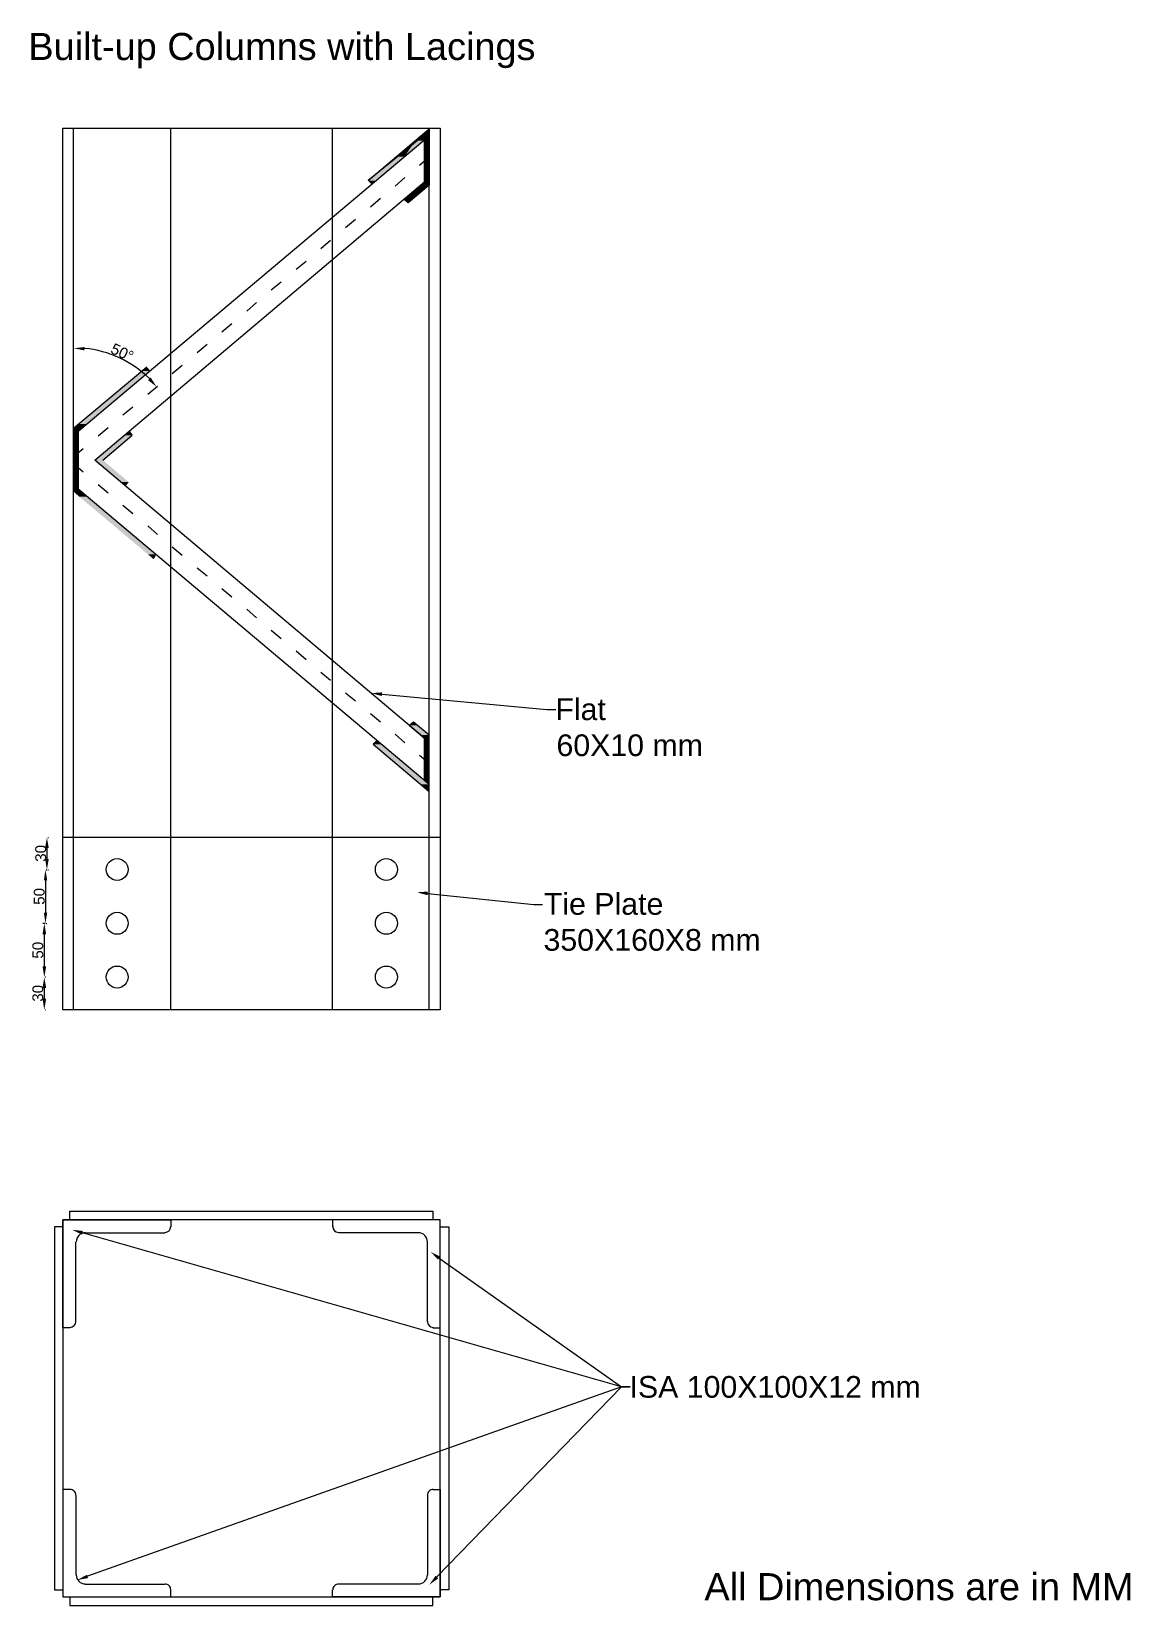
# Model space of a CAD drawing. Header units: millimetres. Extents: x 369 to 1388, y 686 to 2147.
import ezdxf

# ---------------------------------------------------------------- set-up
doc = ezdxf.new("R2010")
doc.units = ezdxf.units.MM
doc.layers.add('PDF_0', color=7, linetype='Continuous')
doc.layers.add('PDF_Text', color=7, linetype='Continuous')
doc.styles.add('PDF ArialMT', font='arial.ttf')

msp = doc.modelspace()

# ---------------------------------------------------------------- linework, layer by layer
at = {"layer": 'PDF_0', "lineweight": 0}
for points in [[(397.7, 2056.8), (747.7, 2056.8), (747.7, 1238.8), (397.7, 1238.8)], [(732.9, 1491.4), (732.9, 1491.4), (732.9, 1491.4)], [(381.5, 1269.1), (381.2, 1269.1)], [(397.7, 694.1), (747.7, 694.1), (747.7, 1044.1), (397.7, 1044.1)]]:
    msp.add_lwpolyline(points, close=True, dxfattribs=at)
for points in [[(407.7, 1238.8), (407.7, 2056.8)], [(407.7, 1993.8), (407.7, 2052.7)], [(407.7, 1771.9), (737.7, 2049.9)], [(497.8, 1238.8), (497.8, 2056.8)], [(647.9, 1238.8), (647.9, 2056.8)], [(737.7, 2054), (680.9, 2008.3), (737.7, 2056.4), (737.7, 2004.1), (718.1, 1987.6), (714.3, 1990.7)], [(732.9, 2052), (732.9, 1999.7)], [(737.7, 1238.8), (737.7, 2056.8)], [(728.7, 2022.7), (737.7, 2030.3)], [(407.7, 1726.1), (737.7, 1448.1), (737.7, 1487.3), (427.3, 1748.8), (737.7, 2010.7)], [(706, 2003.1), (715, 2011)], [(683, 1983.8), (692.3, 1991.8)], [(659.9, 1964.6), (669.2, 1972.5)], [(637.2, 1945.3), (646.1, 1952.9)], [(614.1, 1926), (623.4, 1933.6)], [(591.1, 1906.8), (600.4, 1914.3)], [(568.4, 1887.1), (577.3, 1895.1)], [(545.3, 1867.9), (554.6, 1875.8)], [(522.3, 1848.6), (531.5, 1856.5)], [(407.7, 1778.4), (475.5, 1835.5)], [(499.2, 1829.3), (508.5, 1836.9)], [(476.5, 1810.1), (485.4, 1817.6)], [(453.4, 1790.8), (462.7, 1798.4)], [(430.4, 1771.5), (439.7, 1779.1)], [(434.9, 1748.8), (462, 1771.9), (459.3, 1776)], [(407.7, 1752.3), (416.6, 1759.8)], [(407.7, 1745.7), (416.6, 1738.1)], [(430.4, 1726.4), (439.7, 1718.5)], [(453.4, 1707.2), (462.7, 1699.3)], [(476.5, 1687.9), (485.4, 1680)], [(499.2, 1668.3), (508.5, 1660.7)], [(522.3, 1649), (531.5, 1641.4)], [(545.3, 1629.7), (554.6, 1622.2)], [(568.4, 1610.5), (577.3, 1602.6)], [(591.1, 1591.2), (600.4, 1583.3)], [(614.1, 1571.9), (623.4, 1564)], [(637.2, 1552.3), (646.1, 1544.7)], [(659.9, 1533), (669.2, 1525.5)], [(693.6, 1531.7), (846.8, 1517.6), (855, 1517.6)], [(683, 1513.8), (692.3, 1506.2)], [(689.2, 1489), (685.7, 1485.2), (737.7, 1441.5), (737.7, 1493.8), (723.2, 1505.9), (719.4, 1502.8), (737.7, 1487.3)], [(706, 1494.5), (715, 1486.6)], [(734.9, 1489.7), (732.9, 1491.4), (734.9, 1489.7)], [(732.9, 1491.4), (732.9, 1452.2)], [(728.7, 1475.2), (737.7, 1467.7)], [(737.7, 1487.3), (737.7, 1487.3), (737.7, 1487.3)], [(382.9, 1388.9), (382.9, 1378.9)], [(383.6, 1398.8), (384.3, 1398.8)], [(747.7, 1398.8), (647.9, 1398.8), (497.8, 1398.8), (397.7, 1398.8)], [(381.5, 1358.9), (381.5, 1329)], [(382.2, 1368.9), (382.9, 1368.9)], [(383.6, 1368.9), (384.3, 1368.9)], [(736.3, 1346.9), (834.7, 1336.6), (842.6, 1336.6)], [(381.2, 1319), (379.1, 1319)], [(382.2, 1319), (382.9, 1319)], [(380.5, 1309), (380.5, 1279.1)], [(380.5, 1259.1), (380.5, 1249.2)], [(381.2, 1238.8), (381.5, 1238.8)], [(404.2, 1044.1), (404.2, 1052), (741.1, 1052), (741.1, 1044.1)], [(397.7, 1037.5), (389.8, 1037.5), (389.8, 700.6), (397.7, 700.6)], [(404.2, 943.9), (397.7, 943.9), (397.7, 1044.1), (497.8, 1044.1), (497.8, 1037.5)], [(741.1, 943.9), (747.7, 943.9), (747.7, 1044.1), (647.9, 1044.1), (647.9, 1037.5)], [(747.7, 1037.5), (755.9, 1037.5), (755.9, 700.6), (747.7, 700.6)], [(409.7, 949.4), (409.7, 1023.4)], [(747, 1008.6), (915.9, 889.2), (924.2, 889.2), (915.9, 889.2), (415.9, 1032)], [(418.3, 1032), (492.3, 1032)], [(727.4, 1032), (653.4, 1032)], [(736, 949.4), (736, 1023.4)], [(744.6, 712.7), (915.9, 889.2), (924.2, 889.2), (915.9, 889.2), (420.7, 713.4)], [(404.2, 793.9), (397.7, 793.9), (397.7, 694.1), (497.8, 694.1), (497.8, 700.6)], [(741.1, 793.9), (747.7, 793.9), (747.7, 694.1), (647.9, 694.1), (647.9, 700.6)], [(409.7, 788.4), (409.7, 714.4)], [(736, 788.4), (736, 714.4)], [(418.3, 706.1), (492.3, 706.1)], [(727.4, 706.1), (653.4, 706.1)], [(404.2, 694.1), (404.2, 686.2), (741.1, 686.2), (741.1, 694.1)]]:
    msp.add_lwpolyline(points, dxfattribs=at)
msp.add_lwpolyline([(410.2, 1752.3, 5.16, 5.16, 0), (410.2, 1745.7, 5.16, 5.16, 0), (410.2, 1741.2, 5.16, 5.16, 0), (410.2, 1726.1, 5.16, 5.16, 0), (410.2, 1721.6, 0, 0, 0)], format="xyseb", dxfattribs=at)
at = {"layer": 'PDF_0', "lineweight": 0, "const_width": 4.82}
msp.add_lwpolyline([(735.3, 1487.3), (735.3, 1471.8), (735.3, 1467.7)], dxfattribs=at)
at = {"layer": 'PDF_0', "lineweight": 0}
for centre in [(448.1, 1369.1), (697.9, 1369.1), (448.1, 1319.2), (697.9, 1319.2), (448.1, 1269.3), (697.9, 1269.3)]:
    msp.add_circle(centre, 10.2, dxfattribs=at)
for centre, radius, start, end in [((407.8, 1752.4), 100.7, 45.8075, 84.2982), ((492.5, 1037.7), 5.33, 270.0002, 359.9998), ((653.5, 1037.7), 5.33, 180.0002, 269.9998), ((418.5, 1023.6), 8.43, 89.9999, 180.0001), ((727.5, 1023.6), 8.43, 359.9999, 90.0001), ((404.4, 949.6), 5.33, 270.0002, 359.9998), ((741.3, 949.6), 5.33, 180.0002, 269.9998), ((404.4, 788.6), 5.33, 0, 90.0001), ((741.3, 788.6), 5.33, 89.9999, 180.0001), ((418.5, 714.6), 8.43, 179.9999, 270.0001), ((492.5, 700.8), 5.33, 0, 90.0001), ((653.5, 700.8), 5.33, 89.9999, 180.0001), ((727.5, 714.6), 8.43, 269.9999, 0.0001)]:
    msp.add_arc(centre, radius, start, end, dxfattribs=at)
at = {"layer": 'PDF_0', "transparency": 33554559}
for points in [[(724.9, 2045.4), (714.6, 2030.3), (706.7, 2030.3)], [(732.9, 2045.4), (724.9, 2045.4), (714.6, 2030.3)], [(730.1, 2049.9), (732.9, 2045.4), (724.9, 2045.4)], [(732.9, 2052), (732.9, 2049.9), (730.1, 2049.9)], [(732.9, 2049.9), (730.1, 2049.9), (732.9, 2045.4)], [(737.7, 2056.4), (737.7, 2052), (732.9, 2052)], [(732.9, 2052), (732.9, 2049.9), (737.7, 2049.9)], [(732.9, 2052), (737.7, 2052), (737.7, 2049.9)], [(732.9, 2049.9), (737.7, 2049.9), (732.9, 2045.4)], [(737.7, 2049.9), (732.9, 2045.4), (737.7, 2045.4)], [(732.9, 2045.4), (732.9, 2030.3), (737.7, 2030.3)], [(732.9, 2045.4), (737.7, 2045.4), (737.7, 2030.3)], [(706.7, 2030.3), (688.5, 2008.3), (680.9, 2008.3)], [(714.6, 2030.3), (706.7, 2030.3), (688.5, 2008.3)], [(732.9, 2030.3), (737.7, 2030.3), (732.9, 2025.8)], [(737.7, 2030.3), (732.9, 2025.8), (737.7, 2025.8)], [(737.7, 2025.8), (732.9, 2025.8), (737.7, 2010.7)], [(732.9, 2025.8), (737.7, 2010.7), (732.9, 2010.7)], [(688.5, 2008.3), (680.9, 2008.3), (686.1, 2006.2)], [(680.9, 2008.3), (686.1, 2006.2), (682.6, 2006.2)], [(682.6, 2006.2), (686.1, 2006.2), (684.3, 2004.5)], [(730.8, 2004.5), (732.9, 1999.7), (724.9, 1999.7)], [(732.9, 2006.2), (732.9, 2004.5), (730.8, 2004.5)], [(732.9, 2004.5), (730.8, 2004.5), (732.9, 1999.7)], [(732.9, 2010.7), (732.9, 2008.3), (735.3, 2008.3)], [(732.9, 2010.7), (737.7, 2010.7), (735.3, 2008.3)], [(732.9, 2008.3), (735.3, 2008.3), (732.9, 2006.2)], [(735.3, 2008.3), (737.7, 2006.2), (732.9, 2006.2)], [(732.9, 2006.2), (732.9, 2004.1), (737.7, 2004.1)], [(732.9, 2006.2), (737.7, 2006.2), (737.7, 2004.1)], [(732.9, 2004.1), (737.7, 2004.1), (732.9, 1999.7)], [(737.7, 2010.7), (737.7, 2008.3), (735.3, 2008.3)], [(737.7, 2008.3), (735.3, 2008.3), (737.7, 2006.2)], [(724.9, 1999.7), (714.3, 1990.7), (721.8, 1990.7)], [(714.3, 1990.7), (721.8, 1990.7), (718.1, 1987.6)], [(724.9, 1999.7), (732.9, 1999.7), (721.8, 1990.7)], [(417.6, 1850.7), (418, 1853.8), (407.7, 1852.7)], [(471.3, 1831.7), (420.4, 1782.5), (412.8, 1782.5)], [(478.9, 1831.7), (471.3, 1831.7), (420.4, 1782.5)], [(475.5, 1835.5), (478.9, 1831.7), (471.3, 1831.7)], [(479.2, 1825.5), (476.8, 1823.1), (484.7, 1816.9)], [(412.8, 1782.5), (412.8, 1778.4), (407.7, 1778.4)], [(412.8, 1782.5), (412.8, 1778.4), (415.6, 1778.4)], [(412.8, 1782.5), (420.4, 1782.5), (415.6, 1778.4)], [(407.7, 1778.4), (407.7, 1776), (412.8, 1776)], [(407.7, 1778.4), (412.8, 1778.4), (412.8, 1776)], [(407.7, 1776), (412.8, 1776), (407.7, 1771.9)], [(412.8, 1776), (407.7, 1771.9), (412.8, 1771.9)], [(407.7, 1771.9), (407.7, 1756.4), (412.8, 1756.4)], [(407.7, 1771.9), (412.8, 1771.9), (412.8, 1756.4)], [(412.8, 1778.4), (415.6, 1778.4), (412.8, 1776)], [(454.5, 1771.9), (434.9, 1748.8), (427.3, 1748.8)], [(462, 1771.9), (454.5, 1771.9), (434.9, 1748.8)], [(459.3, 1776), (462, 1771.9), (454.5, 1771.9)], [(407.7, 1756.4), (412.8, 1756.4), (407.7, 1752.3)], [(412.8, 1756.4), (407.7, 1752.3), (412.8, 1752.3)], [(427.3, 1748.8), (451.4, 1728.5), (458.9, 1728.5)], [(427.3, 1748.8), (434.9, 1748.8), (458.9, 1728.5)], [(451.4, 1728.5), (458.9, 1728.5), (455.8, 1724.7)], [(407.7, 1721.6), (407.7, 1719.6), (412.8, 1719.6)], [(407.7, 1721.6), (412.8, 1721.6), (412.8, 1719.6)], [(407.7, 1719.6), (412.8, 1719.6), (412.8, 1715.1)], [(412.8, 1721.6), (415.6, 1719.6), (412.8, 1719.6)], [(415.6, 1719.6), (412.8, 1719.6), (420.4, 1715.1)], [(412.8, 1719.6), (420.4, 1715.1), (412.8, 1715.1)], [(412.8, 1715.1), (476.8, 1661.4), (484.4, 1661.4)], [(412.8, 1715.1), (420.4, 1715.1), (484.4, 1661.4)], [(476.8, 1661.4), (484.4, 1661.4), (482, 1656.9)], [(693.6, 1530), (684, 1532.7), (694, 1533.4)], [(723.2, 1505.9), (727, 1502.8), (719.4, 1502.8)], [(727, 1502.8), (719.4, 1502.8), (737.7, 1493.8)], [(719.4, 1502.8), (737.7, 1493.8), (730.1, 1493.8)], [(737.7, 1493.8), (730.1, 1493.8), (737.7, 1491.4)], [(730.1, 1493.8), (737.7, 1491.4), (732.9, 1491.4)], [(732.9, 1491.4), (734.9, 1489.7), (732.9, 1489.7)], [(737.7, 1491.4), (732.9, 1491.4), (737.7, 1489.7)], [(732.9, 1491.4), (737.7, 1489.7), (734.9, 1489.7)], [(734.9, 1489.7), (732.9, 1489.7), (737.7, 1487.3)], [(732.9, 1489.7), (737.7, 1487.3), (732.9, 1487.3)], [(734.9, 1489.7), (735.6, 1489), (735.6, 1489)], [(734.9, 1489.7), (735.6, 1489), (737.7, 1489)], [(734.9, 1489.7), (737.7, 1489.7), (737.7, 1489)], [(687.8, 1487.3), (693.6, 1485.2), (685.7, 1485.2)], [(685.7, 1485.2), (730.1, 1448.1), (737.7, 1448.1)], [(685.7, 1485.2), (693.6, 1485.2), (737.7, 1448.1)], [(689.2, 1489), (691.2, 1487.3), (687.8, 1487.3)], [(691.2, 1487.3), (687.8, 1487.3), (693.6, 1485.2)], [(735.6, 1489), (737.7, 1489), (737.7, 1487.3)], [(735.6, 1489), (737.7, 1487.3), (737.7, 1487.3)], [(737.7, 1487.3), (737.7, 1487.3), (735.6, 1489)], [(732.9, 1467.7), (732.9, 1452.2), (737.7, 1452.2)], [(732.9, 1467.7), (737.7, 1467.7), (737.7, 1452.2)], [(730.1, 1448.1), (737.7, 1448.1), (737.7, 1441.5)], [(732.9, 1452.2), (737.7, 1452.2), (737.7, 1448.1)], [(381.2, 1388.9), (384.6, 1388.9), (382.9, 1398.8)], [(381.2, 1378.9), (384.6, 1378.9), (382.9, 1368.9)], [(380.1, 1358.9), (383.2, 1358.9), (381.5, 1368.9)], [(736, 1345.2), (726.3, 1347.9), (736.3, 1348.6)], [(380.1, 1329), (383.2, 1329), (381.5, 1319)], [(378.8, 1309), (382.2, 1309), (380.5, 1319)], [(378.8, 1279.1), (382.2, 1279.1), (380.5, 1269.1)], [(378.8, 1259.1), (382.2, 1259.1), (380.5, 1269.1)], [(378.8, 1249.2), (382.2, 1249.2), (380.5, 1238.8)], [(415.6, 1030.3), (406.3, 1034.8), (416.3, 1033.7)], [(745.9, 1007.2), (738.7, 1014.5), (747.7, 1010)], [(421.1, 711.6), (411.1, 709.9), (420.1, 714.7)], [(745.9, 711.3), (737.7, 705.4), (743.5, 713.7)]]:
    msp.add_solid(points, dxfattribs=at)

# ---------------------------------------------------------------- texts
at = {"layer": 'PDF_Text', "attachment_point": 4, "style": 'PDF ArialMT'}
for s, insert, char_height in [('Built-up Columns with Lacings', (365.7, 2128.9), 25.147), ('Flat', (854.7, 1517.6), 20.12), ('60X10 mm', (855.7, 1484.2), 20.12), ('Tie Plate', (844, 1337), 20.12), ('350X160X8 mm', (843.7, 1303.6), 20.118), ('ISA 100X100X12 mm', (923.5, 888.9), 20.118), ('All Dimensions are in MM', (993, 703.5), 25.147)]:
    msp.add_mtext(s, dxfattribs=dict(at, insert=insert, char_height=char_height))
for s, insert, char_height, rotation in [('50°', (443.2, 1853.2), 10.06, 335.094), ('30', (377.2, 1376.2), 10.06, 90), ('50', (375.8, 1336.3), 10.06, 90), ('50', (374.5, 1286.4), 10.06, 90), ('30', (374.5, 1246.4), 10, 90)]:
    msp.add_mtext(s, dxfattribs=dict(at, insert=insert, char_height=char_height, rotation=rotation))

doc.saveas('drawing.dxf')
